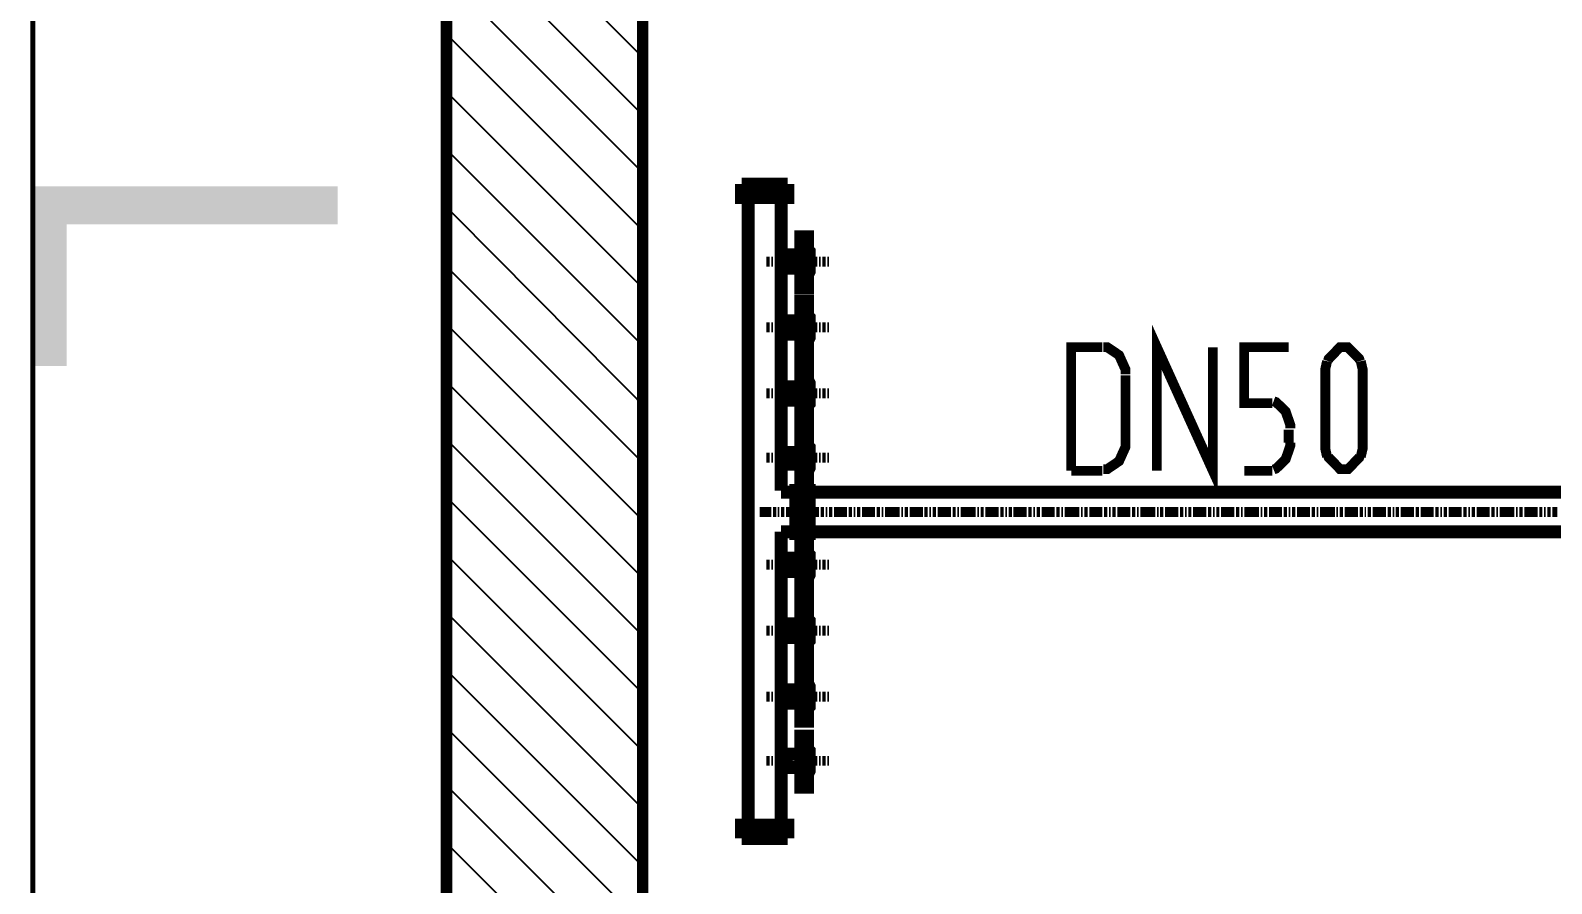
# Model space of a CAD drawing. Extents: x 0.4 to 11.4, y 0.4 to 16.2.
# Drawn here: x 6.347 to 7.885, y 7.86 to 8.723 of the extents above; entities that cross this region are included whole.
import ezdxf

# ---------------------------------------------------------------- set-up
doc = ezdxf.new("R2010")
doc.units = 0
doc.header["$MEASUREMENT"] = 0

msp = doc.modelspace()

# ---------------------------------------------------------------- linework, layer by layer
at = {"color": 0}
for points, const_width in [([(6.34944, 5.21446), (6.34944, 11.8294)], 0.005), ([(6.9661, 5.21446), (6.9661, 11.8294)], 0.01167), ([(6.76779, 5.01611), (6.76779, 11.7078)], 0.01167), ([(6.76779, 8.89442), (6.9661, 8.69612)], 0.00167), ([(6.76779, 8.8361), (6.9661, 8.63781)], 0.00167), ([(6.76779, 8.77778), (6.9661, 8.57943)], 0.00167), ([(6.76779, 8.71946), (6.9661, 8.52111)], 0.00167), ([(6.76779, 8.66114), (6.9661, 8.46278)], 0.00167), ([(6.76779, 8.60275), (6.9661, 8.40446)], 0.00167), ([(6.76779, 8.54443), (6.9661, 8.34446)], 0.00167), ([(6.76779, 8.48443), (6.9661, 8.28614)], 0.00167), ([(6.76779, 8.42611), (6.9661, 8.22775)], 0.00167), ([(7.48611, 8.27778), (7.48611, 8.40278), (7.54275, 8.27778), (7.54275, 8.40278)], 0.01), ([(7.4311, 8.40278), (7.39947, 8.40278), (7.39947, 8.29943), (7.39947, 8.27778)], 0.01), ([(7.45443, 8.37528), (7.45443, 8.38015), (7.44786, 8.39475), (7.43599, 8.40278), (7.43197, 8.40278)], 0.01), ([(7.60275, 8.34614), (7.57443, 8.34614), (7.57443, 8.40278), (7.61947, 8.40278)], 0.01), ([(7.69146, 8.38883), (7.69081, 8.39094), (7.67919, 8.40278), (7.67529, 8.40278), (7.67128, 8.40278), (7.65983, 8.39094), (7.65912, 8.38883)], 0.01), ([(7.65826, 8.38867), (7.65647, 8.38081), (7.65647, 8.29981), (7.65826, 8.29189)], 0.01), ([(7.69228, 8.29189), (7.69412, 8.29981), (7.69412, 8.38081), (7.69228, 8.38867)], 0.01), ([(6.76779, 8.36778), (6.9661, 8.16943)], 0.00167), ([(7.45443, 8.3061), (7.45443, 8.37446)], 0.01), ([(7.6211, 8.32086), (7.6211, 8.324), (7.61632, 8.33783), (7.60667, 8.34722), (7.60417, 8.34814)], 0.01), ([(7.61947, 8.3061), (7.61947, 8.31944)], 0.01), ([(6.76779, 8.30946), (6.9661, 8.11111)], 0.00167), ([(7.43197, 8.27946), (7.43599, 8.27946), (7.44786, 8.28754), (7.45443, 8.30214), (7.45443, 8.30697)], 0.01), ([(7.60417, 8.27908), (7.60667, 8.28006), (7.61632, 8.28944), (7.6211, 8.30328), (7.6211, 8.30638)], 0.01), ([(7.65918, 8.29312), (7.65989, 8.29107), (7.67144, 8.27946), (7.67529, 8.27946), (7.67936, 8.27946), (7.69075, 8.29107), (7.6914, 8.29312)], 0.01), ([(7.39947, 8.27778), (7.4311, 8.27778)], 0.01), ([(7.57443, 8.27778), (7.60275, 8.27778)], 0.01), ([(6.76779, 8.25108), (6.9661, 8.05279)], 0.00167), ([(6.76779, 8.19276), (6.9661, 7.99447)], 0.00167), ([(6.76779, 8.13444), (6.9661, 7.93608)], 0.00167), ([(6.76779, 8.07611), (6.9661, 7.87776)], 0.00167), ([(6.76779, 8.01779), (6.9661, 7.81944)], 0.00167), ([(6.76779, 7.95942), (6.9661, 7.76113)], 0.00167), ([(6.76779, 7.9011), (6.9661, 7.70281)], 0.00167)]:
    msp.add_lwpolyline(points, dxfattribs=dict(at, const_width=const_width))
at = {"color": 173}
for points, const_width in [([(7.11279, 8.56776), (7.06614, 8.56776)], 0.01333), ([(7.11279, 8.56776), (7.11279, 8.55447), (7.06614, 8.55447), (7.06614, 8.56776)], 0.01333), ([(7.07275, 8.25612), (7.07275, 8.55447)], 0.01333), ([(7.10612, 8.25776), (7.10612, 8.55447)], 0.01333), ([(7.13276, 8.50108), (7.13444, 8.49946), (7.13444, 8.47944), (7.13276, 8.47613)], 0.01333), ([(7.09446, 8.48942), (7.09278, 8.48942), (7.0911, 8.48942)], 0.01), ([(7.09776, 8.48942), (7.09614, 8.48942)], 0.01), ([(7.10275, 8.48942), (7.10113, 8.48942), (7.09944, 8.48942)], 0.01), ([(7.10612, 8.48942), (7.10444, 8.48942)], 0.01), ([(7.10612, 8.4961), (7.12608, 8.4961)], 0.01333), ([(7.10612, 8.4961), (7.10612, 8.48281), (7.12608, 8.48281)], 0.01333), ([(7.11279, 8.48942), (7.11111, 8.48942), (7.10943, 8.48942), (7.10781, 8.48942), (7.10612, 8.48942)], 0.01), ([(7.11778, 8.48942), (7.1161, 8.48942), (7.11442, 8.48942), (7.11279, 8.48942)], 0.01), ([(7.12278, 8.48942), (7.1211, 8.48942), (7.11947, 8.48942)], 0.01), ([(7.12608, 8.48942), (7.12446, 8.48942)], 0.01), ([(7.13112, 8.48942), (7.12944, 8.48942), (7.12776, 8.48942)], 0.01), ([(7.13781, 8.48942), (7.13613, 8.48942), (7.13444, 8.48942), (7.13276, 8.48942), (7.13112, 8.48942)], 0.01), ([(7.14279, 8.48942), (7.14111, 8.48942), (7.13943, 8.48942), (7.13781, 8.48942)], 0.01), ([(7.14611, 8.48942), (7.14442, 8.48942)], 0.01), ([(7.1511, 8.48942), (7.14947, 8.48942), (7.14779, 8.48942)], 0.01), ([(7.15446, 8.48942), (7.15278, 8.48942)], 0.01), ([(7.10612, 8.42947), (7.12608, 8.42947)], 0.01333), ([(7.10612, 8.42947), (7.10612, 8.41613), (7.12608, 8.41613)], 0.01333), ([(7.13276, 8.43446), (7.13444, 8.43278), (7.13444, 8.41276), (7.13276, 8.40944)], 0.01333), ([(7.09446, 8.42279), (7.09278, 8.42279), (7.0911, 8.42279)], 0.01), ([(7.09776, 8.42279), (7.09614, 8.42279)], 0.01), ([(7.10275, 8.42279), (7.10113, 8.42279), (7.09944, 8.42279)], 0.01), ([(7.10612, 8.42279), (7.10444, 8.42279)], 0.01), ([(7.11279, 8.42279), (7.11111, 8.42279), (7.10943, 8.42279), (7.10781, 8.42279), (7.10612, 8.42279)], 0.01), ([(7.11778, 8.42279), (7.1161, 8.42279), (7.11442, 8.42279), (7.11279, 8.42279)], 0.01), ([(7.12278, 8.42279), (7.1211, 8.42279), (7.11947, 8.42279)], 0.01), ([(7.12608, 8.42279), (7.12446, 8.42279)], 0.01), ([(7.13112, 8.42279), (7.12944, 8.42279), (7.12776, 8.42279)], 0.01), ([(7.13781, 8.42279), (7.13613, 8.42279), (7.13444, 8.42279), (7.13276, 8.42279), (7.13112, 8.42279)], 0.01), ([(7.14279, 8.42279), (7.14111, 8.42279), (7.13943, 8.42279), (7.13781, 8.42279)], 0.01), ([(7.14611, 8.42279), (7.14442, 8.42279)], 0.01), ([(7.1511, 8.42279), (7.14947, 8.42279), (7.14779, 8.42279)], 0.01), ([(7.15446, 8.42279), (7.15278, 8.42279)], 0.01), ([(7.10612, 8.36279), (7.12608, 8.36279)], 0.01333), ([(7.10612, 8.36279), (7.10612, 8.34944), (7.12608, 8.34944)], 0.01333), ([(7.13276, 8.36947), (7.13444, 8.3661), (7.13444, 8.34614), (7.13276, 8.34446)], 0.01333), ([(7.09446, 8.35612), (7.09278, 8.35612), (7.0911, 8.35612)], 0.01), ([(7.09776, 8.35612), (7.09614, 8.35612)], 0.01), ([(7.10275, 8.35612), (7.10113, 8.35612), (7.09944, 8.35612)], 0.01), ([(7.10612, 8.35612), (7.10444, 8.35612)], 0.01), ([(7.11279, 8.35612), (7.11111, 8.35612), (7.10943, 8.35612), (7.10781, 8.35612), (7.10612, 8.35612)], 0.01), ([(7.11778, 8.35612), (7.1161, 8.35612), (7.11442, 8.35612), (7.11279, 8.35612)], 0.01), ([(7.12278, 8.35612), (7.1211, 8.35612), (7.11947, 8.35612)], 0.01), ([(7.12608, 8.35612), (7.12446, 8.35612)], 0.01), ([(7.13112, 8.35612), (7.12944, 8.35612), (7.12776, 8.35612)], 0.01), ([(7.13781, 8.35612), (7.13613, 8.35612), (7.13444, 8.35612), (7.13276, 8.35612), (7.13112, 8.35612)], 0.01), ([(7.14279, 8.35612), (7.14111, 8.35612), (7.13943, 8.35612), (7.13781, 8.35612)], 0.01), ([(7.14611, 8.35612), (7.14442, 8.35612)], 0.01), ([(7.1511, 8.35612), (7.14947, 8.35612), (7.14779, 8.35612)], 0.01), ([(7.15446, 8.35612), (7.15278, 8.35612)], 0.01), ([(7.07275, 7.91943), (7.07275, 8.32443)], 0.01333), ([(7.13276, 8.30279), (7.13444, 8.30111), (7.13444, 8.28108), (7.13276, 8.27778)], 0.01333), ([(7.09446, 8.29113), (7.09278, 8.29113), (7.0911, 8.29113)], 0.01), ([(7.09776, 8.29113), (7.09614, 8.29113)], 0.01), ([(7.10275, 8.29113), (7.10113, 8.29113), (7.09944, 8.29113)], 0.01), ([(7.10612, 8.29113), (7.10444, 8.29113)], 0.01), ([(7.10612, 8.29611), (7.12608, 8.29611)], 0.01333), ([(7.10612, 8.29611), (7.10612, 8.28444), (7.12608, 8.28444)], 0.01333), ([(7.11279, 8.29113), (7.11111, 8.29113), (7.10943, 8.29113), (7.10781, 8.29113), (7.10612, 8.29113)], 0.01), ([(7.11778, 8.29113), (7.1161, 8.29113), (7.11442, 8.29113), (7.11279, 8.29113)], 0.01), ([(7.12278, 8.29113), (7.1211, 8.29113), (7.11947, 8.29113)], 0.01), ([(7.12608, 8.29113), (7.12446, 8.29113)], 0.01), ([(7.13112, 8.29113), (7.12944, 8.29113), (7.12776, 8.29113)], 0.01), ([(7.13781, 8.29113), (7.13613, 8.29113), (7.13444, 8.29113), (7.13276, 8.29113), (7.13112, 8.29113)], 0.01), ([(7.14279, 8.29113), (7.14111, 8.29113), (7.13943, 8.29113), (7.13781, 8.29113)], 0.01), ([(7.14611, 8.29113), (7.14442, 8.29113)], 0.01), ([(7.1511, 8.29113), (7.14947, 8.29113), (7.14779, 8.29113)], 0.01), ([(7.15446, 8.29113), (7.15278, 8.29113)], 0.01), ([(7.1211, 8.25612), (7.10612, 8.25612)], 0.01333), ([(7.12446, 8.25612), (7.10612, 8.25612)], 0.01333), ([(7.12446, 8.2161), (7.12446, 8.25612)], 0.01333), ([(7.12446, 8.2161), (7.12446, 8.25612)], 0.01333), ([(7.12944, 8.25776), (7.12944, 8.21446)], 0.01333), ([(7.13112, 8.2161), (7.13112, 8.25612)], 0.01333), ([(7.10612, 7.91943), (7.10612, 8.2161)], 0.01333), ([(7.1211, 8.2161), (7.10612, 8.2161)], 0.01333), ([(7.12446, 8.2161), (7.10612, 8.2161)], 0.01333), ([(7.13276, 8.16943), (7.13444, 8.17279), (7.13444, 8.19276), (7.13276, 8.19444)], 0.01333), ([(7.09446, 8.18278), (7.09278, 8.18278), (7.0911, 8.18278)], 0.01), ([(7.09776, 8.18278), (7.09614, 8.18278)], 0.01), ([(7.10275, 8.18278), (7.10113, 8.18278), (7.09944, 8.18278)], 0.01), ([(7.10612, 8.18278), (7.10444, 8.18278)], 0.01), ([(7.10612, 8.17611), (7.10612, 8.18946), (7.12608, 8.18946)], 0.01333), ([(7.11279, 8.18278), (7.11111, 8.18278), (7.10943, 8.18278), (7.10781, 8.18278), (7.10612, 8.18278)], 0.01), ([(7.11778, 8.18278), (7.1161, 8.18278), (7.11442, 8.18278), (7.11279, 8.18278)], 0.01), ([(7.12278, 8.18278), (7.1211, 8.18278), (7.11947, 8.18278)], 0.01), ([(7.12608, 8.18278), (7.12446, 8.18278)], 0.01), ([(7.13112, 8.18278), (7.12944, 8.18278), (7.12776, 8.18278)], 0.01), ([(7.13781, 8.18278), (7.13613, 8.18278), (7.13444, 8.18278), (7.13276, 8.18278), (7.13112, 8.18278)], 0.01), ([(7.14279, 8.18278), (7.14111, 8.18278), (7.13943, 8.18278), (7.13781, 8.18278)], 0.01), ([(7.14611, 8.18278), (7.14442, 8.18278)], 0.01), ([(7.1511, 8.18278), (7.14947, 8.18278), (7.14779, 8.18278)], 0.01), ([(7.15446, 8.18278), (7.15278, 8.18278)], 0.01), ([(7.10612, 8.17611), (7.12608, 8.17611)], 0.01333), ([(7.10612, 8.10943), (7.10612, 8.12278), (7.12608, 8.12278)], 0.01333), ([(7.13276, 8.10444), (7.13444, 8.10612), (7.13444, 8.12608), (7.13276, 8.12776)], 0.01333), ([(7.09446, 8.1161), (7.09278, 8.1161), (7.0911, 8.1161)], 0.01), ([(7.09776, 8.1161), (7.09614, 8.1161)], 0.01), ([(7.10275, 8.1161), (7.10113, 8.1161), (7.09944, 8.1161)], 0.01), ([(7.10612, 8.1161), (7.10444, 8.1161)], 0.01), ([(7.10612, 8.10943), (7.12608, 8.10943)], 0.01333), ([(7.11279, 8.1161), (7.11111, 8.1161), (7.10943, 8.1161), (7.10781, 8.1161), (7.10612, 8.1161)], 0.01), ([(7.11778, 8.1161), (7.1161, 8.1161), (7.11442, 8.1161), (7.11279, 8.1161)], 0.01), ([(7.12278, 8.1161), (7.1211, 8.1161), (7.11947, 8.1161)], 0.01), ([(7.12608, 8.1161), (7.12446, 8.1161)], 0.01), ([(7.13112, 8.1161), (7.12944, 8.1161), (7.12776, 8.1161)], 0.01), ([(7.13781, 8.1161), (7.13613, 8.1161), (7.13444, 8.1161), (7.13276, 8.1161), (7.13112, 8.1161)], 0.01), ([(7.14279, 8.1161), (7.14111, 8.1161), (7.13943, 8.1161), (7.13781, 8.1161)], 0.01), ([(7.14611, 8.1161), (7.14442, 8.1161)], 0.01), ([(7.1511, 8.1161), (7.14947, 8.1161), (7.14779, 8.1161)], 0.01), ([(7.15446, 8.1161), (7.15278, 8.1161)], 0.01), ([(7.10612, 8.04275), (7.10612, 8.0561), (7.12608, 8.0561)], 0.01333), ([(7.13276, 8.03776), (7.13444, 8.03944), (7.13444, 8.05946), (7.13276, 8.06278)], 0.01333), ([(7.09446, 8.04943), (7.09278, 8.04943), (7.0911, 8.04943)], 0.01), ([(7.09776, 8.04943), (7.09614, 8.04943)], 0.01), ([(7.10275, 8.04943), (7.10113, 8.04943), (7.09944, 8.04943)], 0.01), ([(7.10612, 8.04943), (7.10444, 8.04943)], 0.01), ([(7.10612, 8.04275), (7.12608, 8.04275)], 0.01333), ([(7.11279, 8.04943), (7.11111, 8.04943), (7.10943, 8.04943), (7.10781, 8.04943), (7.10612, 8.04943)], 0.01), ([(7.11778, 8.04943), (7.1161, 8.04943), (7.11442, 8.04943), (7.11279, 8.04943)], 0.01), ([(7.12278, 8.04943), (7.1211, 8.04943), (7.11947, 8.04943)], 0.01), ([(7.12608, 8.04943), (7.12446, 8.04943)], 0.01), ([(7.13112, 8.04943), (7.12944, 8.04943), (7.12776, 8.04943)], 0.01), ([(7.13781, 8.04943), (7.13613, 8.04943), (7.13444, 8.04943), (7.13276, 8.04943), (7.13112, 8.04943)], 0.01), ([(7.14279, 8.04943), (7.14111, 8.04943), (7.13943, 8.04943), (7.13781, 8.04943)], 0.01), ([(7.14611, 8.04943), (7.14442, 8.04943)], 0.01), ([(7.1511, 8.04943), (7.14947, 8.04943), (7.14779, 8.04943)], 0.01), ([(7.15446, 8.04943), (7.15278, 8.04943)], 0.01), ([(7.13276, 7.97114), (7.13444, 7.97444), (7.13444, 7.99447), (7.13276, 7.9961)], 0.01333), ([(7.09446, 7.98443), (7.09278, 7.98443), (7.0911, 7.98443)], 0.01), ([(7.09776, 7.98443), (7.09614, 7.98443)], 0.01), ([(7.10275, 7.98443), (7.10113, 7.98443), (7.09944, 7.98443)], 0.01), ([(7.10612, 7.98443), (7.10444, 7.98443)], 0.01), ([(7.10612, 7.97775), (7.10612, 7.9911), (7.12608, 7.9911)], 0.01333), ([(7.10612, 7.97775), (7.12608, 7.97775)], 0.01333), ([(7.11279, 7.98443), (7.11111, 7.98443), (7.10943, 7.98443), (7.10781, 7.98443), (7.10612, 7.98443)], 0.01), ([(7.11778, 7.98443), (7.1161, 7.98443), (7.11442, 7.98443), (7.11279, 7.98443)], 0.01), ([(7.12278, 7.98443), (7.1211, 7.98443), (7.11947, 7.98443)], 0.01), ([(7.12608, 7.98443), (7.12446, 7.98443)], 0.01), ([(7.13112, 7.98443), (7.12944, 7.98443), (7.12776, 7.98443)], 0.01), ([(7.13781, 7.98443), (7.13613, 7.98443), (7.13444, 7.98443), (7.13276, 7.98443), (7.13112, 7.98443)], 0.01), ([(7.14279, 7.98443), (7.14111, 7.98443), (7.13943, 7.98443), (7.13781, 7.98443)], 0.01), ([(7.14611, 7.98443), (7.14442, 7.98443)], 0.01), ([(7.1511, 7.98443), (7.14947, 7.98443), (7.14779, 7.98443)], 0.01), ([(7.15446, 7.98443), (7.15278, 7.98443)], 0.01), ([(7.11279, 7.90608), (7.11279, 7.91943), (7.06614, 7.91943), (7.06614, 7.90608)], 0.01333), ([(7.11279, 7.90608), (7.06614, 7.90608)], 0.01333)]:
    msp.add_lwpolyline(points, dxfattribs=dict(at, const_width=const_width))
for points, const_width in [([(7.12608, 8.51443), (7.12608, 8.46278), (7.13276, 8.46278), (7.13276, 8.51443), (7.12608, 8.51443)], 0.01333), ([(7.08946, 8.48942), (7.08946, 8.48942)], 0.01), ([(7.10612, 8.48942), (7.10612, 8.48942)], 0.01), ([(7.11279, 8.48942), (7.11279, 8.48942)], 0.01), ([(7.13112, 8.48942), (7.13112, 8.48942)], 0.01), ([(7.13781, 8.48942), (7.13781, 8.48942)], 0.01), ([(7.15446, 8.48942), (7.15446, 8.48942)], 0.01), ([(7.12608, 8.44943), (7.12608, 8.39611), (7.13276, 8.39611), (7.13276, 8.44943), (7.12608, 8.44943)], 0.01333), ([(7.08946, 8.42279), (7.08946, 8.42279)], 0.01), ([(7.10612, 8.42279), (7.10612, 8.42279)], 0.01), ([(7.11279, 8.42279), (7.11279, 8.42279)], 0.01), ([(7.13112, 8.42279), (7.13112, 8.42279)], 0.01), ([(7.13781, 8.42279), (7.13781, 8.42279)], 0.01), ([(7.15446, 8.42279), (7.15446, 8.42279)], 0.01), ([(7.12608, 8.38276), (7.12608, 8.32943), (7.13276, 8.32943), (7.13276, 8.38276), (7.12608, 8.38276)], 0.01333), ([(7.08946, 8.35612), (7.08946, 8.35612)], 0.01), ([(7.10612, 8.35612), (7.10612, 8.35612)], 0.01), ([(7.11279, 8.35612), (7.11279, 8.35612)], 0.01), ([(7.13112, 8.35612), (7.13112, 8.35612)], 0.01), ([(7.13781, 8.35612), (7.13781, 8.35612)], 0.01), ([(7.15446, 8.35612), (7.15446, 8.35612)], 0.01), ([(7.12608, 8.31614), (7.12608, 8.26443), (7.13276, 8.26443), (7.13276, 8.31614), (7.12608, 8.31614)], 0.01333), ([(7.08946, 8.29113), (7.08946, 8.29113)], 0.01), ([(7.10612, 8.29113), (7.10612, 8.29113)], 0.01), ([(7.11279, 8.29113), (7.11279, 8.29113)], 0.01), ([(7.13112, 8.29113), (7.13112, 8.29113)], 0.01), ([(7.13781, 8.29113), (7.13781, 8.29113)], 0.01), ([(7.15446, 8.29113), (7.15446, 8.29113)], 0.01), ([(7.13444, 8.21446), (7.13444, 8.25776), (7.1211, 8.25776), (7.1211, 8.21446), (7.13444, 8.21446)], 0.01333), ([(7.12608, 8.15608), (7.12608, 8.20779), (7.13276, 8.20779), (7.13276, 8.15608), (7.12608, 8.15608)], 0.01333), ([(7.08946, 8.18278), (7.08946, 8.18278)], 0.01), ([(7.10612, 8.18278), (7.10612, 8.18278)], 0.01), ([(7.11279, 8.18278), (7.11279, 8.18278)], 0.01), ([(7.13112, 8.18278), (7.13112, 8.18278)], 0.01), ([(7.13781, 8.18278), (7.13781, 8.18278)], 0.01), ([(7.15446, 8.18278), (7.15446, 8.18278)], 0.01), ([(7.12608, 8.08946), (7.12608, 8.14279), (7.13276, 8.14279), (7.13276, 8.08946), (7.12608, 8.08946)], 0.01333), ([(7.08946, 8.1161), (7.08946, 8.1161)], 0.01), ([(7.10612, 8.1161), (7.10612, 8.1161)], 0.01), ([(7.11279, 8.1161), (7.11279, 8.1161)], 0.01), ([(7.13112, 8.1161), (7.13112, 8.1161)], 0.01), ([(7.13781, 8.1161), (7.13781, 8.1161)], 0.01), ([(7.15446, 8.1161), (7.15446, 8.1161)], 0.01), ([(7.12608, 8.02447), (7.12608, 8.07611), (7.13276, 8.07611), (7.13276, 8.02447), (7.12608, 8.02447)], 0.01333), ([(7.08946, 8.04943), (7.08946, 8.04943)], 0.01), ([(7.10612, 8.04943), (7.10612, 8.04943)], 0.01), ([(7.11279, 8.04943), (7.11279, 8.04943)], 0.01), ([(7.13112, 8.04943), (7.13112, 8.04943)], 0.01), ([(7.13781, 8.04943), (7.13781, 8.04943)], 0.01), ([(7.15446, 8.04943), (7.15446, 8.04943)], 0.01), ([(7.12608, 7.95779), (7.12608, 8.00944), (7.13276, 8.00944), (7.13276, 7.95779), (7.12608, 7.95779)], 0.01333), ([(7.08946, 7.98443), (7.08946, 7.98443)], 0.01), ([(7.10612, 7.98443), (7.10612, 7.98443)], 0.01), ([(7.11279, 7.98443), (7.11279, 7.98443)], 0.01), ([(7.13112, 7.98443), (7.13112, 7.98443)], 0.01), ([(7.13781, 7.98443), (7.13781, 7.98443)], 0.01), ([(7.15446, 7.98443), (7.15446, 7.98443)], 0.01)]:
    msp.add_lwpolyline(points, close=True, dxfattribs=dict(at, const_width=const_width))
at = {"color": 142}
for points, const_width in [([(9.29943, 8.25612), (7.12446, 8.25612)], 0.01333), ([(7.08442, 8.23611), (7.0861, 8.23611), (7.08778, 8.23611), (7.08946, 8.23611), (7.0911, 8.23611)], 0.01), ([(7.0911, 8.23611), (7.09278, 8.23611), (7.09446, 8.23611), (7.09614, 8.23611)], 0.01), ([(7.09776, 8.23611), (7.09944, 8.23611), (7.10113, 8.23611)], 0.01), ([(7.10275, 8.23611), (7.10444, 8.23611)], 0.01), ([(7.10612, 8.23611), (7.10781, 8.23611), (7.10943, 8.23611)], 0.01), ([(7.11111, 8.23611), (7.11279, 8.23611), (7.11442, 8.23611), (7.1161, 8.23611)], 0.01), ([(7.1161, 8.23611), (7.11778, 8.23611), (7.11947, 8.23611), (7.1211, 8.23611)], 0.01), ([(7.12278, 8.23611), (7.12446, 8.23611)], 0.01), ([(7.12608, 8.23611), (7.12776, 8.23611), (7.12944, 8.23611)], 0.01), ([(7.13112, 8.23611), (7.13276, 8.23611), (7.13444, 8.23611), (7.13613, 8.23611)], 0.01), ([(7.13613, 8.23611), (7.13781, 8.23611), (7.13943, 8.23611), (7.14111, 8.23611), (7.14279, 8.23611)], 0.01), ([(7.14279, 8.23611), (7.14442, 8.23611)], 0.01), ([(7.14611, 8.23611), (7.14779, 8.23611), (7.14947, 8.23611)], 0.01), ([(7.1511, 8.23611), (7.15278, 8.23611)], 0.01), ([(7.15446, 8.23611), (7.15608, 8.23611), (7.15776, 8.23611)], 0.01), ([(7.15944, 8.23611), (7.16114, 8.23611), (7.16276, 8.23611), (7.16444, 8.23611)], 0.01), ([(7.16444, 8.23611), (7.16613, 8.23611), (7.16775, 8.23611), (7.16943, 8.23611), (7.17111, 8.23611)], 0.01), ([(7.17111, 8.23611), (7.17279, 8.23611)], 0.01), ([(7.17443, 8.23611), (7.17611, 8.23611), (7.17779, 8.23611)], 0.01), ([(7.17947, 8.23611), (7.1811, 8.23611)], 0.01), ([(7.18278, 8.23611), (7.18446, 8.23611), (7.18608, 8.23611)], 0.01), ([(7.18778, 8.23611), (7.18946, 8.23611), (7.19114, 8.23611), (7.19276, 8.23611)], 0.01), ([(7.19276, 8.23611), (7.19444, 8.23611), (7.19612, 8.23611), (7.19775, 8.23611), (7.19943, 8.23611)], 0.01), ([(7.19943, 8.23611), (7.20111, 8.23611)], 0.01), ([(7.20281, 8.23611), (7.20443, 8.23611), (7.20611, 8.23611)], 0.01), ([(7.20779, 8.23611), (7.20942, 8.23611)], 0.01), ([(7.2111, 8.23611), (7.21278, 8.23611), (7.21446, 8.23611), (7.2161, 8.23611)], 0.01), ([(7.2161, 8.23611), (7.21778, 8.23611), (7.21946, 8.23611), (7.22114, 8.23611), (7.22276, 8.23611)], 0.01), ([(7.22276, 8.23611), (7.22444, 8.23611), (7.22613, 8.23611)], 0.01), ([(7.22775, 8.23611), (7.22944, 8.23611)], 0.01), ([(7.23112, 8.23611), (7.23281, 8.23611), (7.23443, 8.23611)], 0.01), ([(7.23611, 8.23611), (7.23779, 8.23611), (7.23942, 8.23611), (7.2411, 8.23611)], 0.01), ([(7.2411, 8.23611), (7.24278, 8.23611), (7.24447, 8.23611), (7.2461, 8.23611), (7.24778, 8.23611)], 0.01), ([(7.24778, 8.23611), (7.24946, 8.23611)], 0.01), ([(7.25108, 8.23611), (7.25276, 8.23611), (7.25444, 8.23611)], 0.01), ([(7.25612, 8.23611), (7.25776, 8.23611)], 0.01), ([(7.25944, 8.23611), (7.26113, 8.23611), (7.26281, 8.23611)], 0.01), ([(7.26443, 8.23611), (7.26611, 8.23611), (7.26779, 8.23611), (7.26942, 8.23611)], 0.01), ([(7.26942, 8.23611), (7.27111, 8.23611), (7.27279, 8.23611), (7.27447, 8.23611), (7.2761, 8.23611)], 0.01), ([(7.2761, 8.23611), (7.27778, 8.23611)], 0.01), ([(7.27946, 8.23611), (7.28108, 8.23611), (7.28276, 8.23611)], 0.01), ([(7.28444, 8.23611), (7.28614, 8.23611)], 0.01), ([(7.28776, 8.23611), (7.28944, 8.23611), (7.29113, 8.23611), (7.29275, 8.23611)], 0.01), ([(7.29275, 8.23611), (7.29443, 8.23611), (7.29611, 8.23611), (7.29779, 8.23611), (7.29943, 8.23611)], 0.01), ([(7.29943, 8.23611), (7.30111, 8.23611), (7.30279, 8.23611)], 0.01), ([(7.30447, 8.23611), (7.3061, 8.23611)], 0.01), ([(7.30778, 8.23611), (7.30946, 8.23611), (7.31108, 8.23611)], 0.01), ([(7.31278, 8.23611), (7.31446, 8.23611), (7.31614, 8.23611), (7.31776, 8.23611)], 0.01), ([(7.31776, 8.23611), (7.31944, 8.23611), (7.32112, 8.23611), (7.32275, 8.23611), (7.32443, 8.23611)], 0.01), ([(7.32443, 8.23611), (7.32611, 8.23611)], 0.01), ([(7.32781, 8.23611), (7.32943, 8.23611), (7.33111, 8.23611)], 0.01), ([(7.33279, 8.23611), (7.33442, 8.23611)], 0.01), ([(7.3361, 8.23611), (7.33778, 8.23611), (7.33946, 8.23611)], 0.01), ([(7.3411, 8.23611), (7.34278, 8.23611), (7.34446, 8.23611), (7.34614, 8.23611)], 0.01), ([(7.34614, 8.23611), (7.34776, 8.23611), (7.34944, 8.23611), (7.35113, 8.23611), (7.35275, 8.23611)], 0.01), ([(7.35275, 8.23611), (7.35444, 8.23611)], 0.01), ([(7.35612, 8.23611), (7.35781, 8.23611), (7.35943, 8.23611)], 0.01), ([(7.36111, 8.23611), (7.36279, 8.23611)], 0.01), ([(7.36442, 8.23611), (7.3661, 8.23611), (7.36778, 8.23611)], 0.01), ([(7.36947, 8.23611), (7.3711, 8.23611), (7.37278, 8.23611), (7.37446, 8.23611)], 0.01), ([(7.37446, 8.23611), (7.37608, 8.23611), (7.37776, 8.23611), (7.37944, 8.23611), (7.38112, 8.23611)], 0.01), ([(7.38112, 8.23611), (7.38276, 8.23611)], 0.01), ([(7.38444, 8.23611), (7.38613, 8.23611), (7.38781, 8.23611)], 0.01), ([(7.38943, 8.23611), (7.39111, 8.23611)], 0.01), ([(7.39279, 8.23611), (7.39442, 8.23611), (7.39611, 8.23611), (7.39779, 8.23611)], 0.01), ([(7.39779, 8.23611), (7.39947, 8.23611), (7.4011, 8.23611), (7.40278, 8.23611), (7.40446, 8.23611)], 0.01), ([(7.40446, 8.23611), (7.40608, 8.23611), (7.40776, 8.23611)], 0.01), ([(7.40944, 8.23611), (7.41114, 8.23611)], 0.01), ([(7.41276, 8.23611), (7.41444, 8.23611), (7.41613, 8.23611)], 0.01), ([(7.41775, 8.23611), (7.41943, 8.23611), (7.42111, 8.23611), (7.42279, 8.23611)], 0.01), ([(7.42279, 8.23611), (7.42443, 8.23611), (7.42611, 8.23611), (7.42779, 8.23611), (7.42947, 8.23611)], 0.01), ([(7.42947, 8.23611), (7.4311, 8.23611)], 0.01), ([(7.43278, 8.23611), (7.43446, 8.23611), (7.43608, 8.23611)], 0.01), ([(7.43778, 8.23611), (7.43946, 8.23611)], 0.01), ([(7.44114, 8.23611), (7.44276, 8.23611), (7.44444, 8.23611)], 0.01), ([(7.44612, 8.23611), (7.44775, 8.23611), (7.44943, 8.23611), (7.45111, 8.23611)], 0.01), ([(7.45111, 8.23611), (7.45281, 8.23611), (7.45443, 8.23611), (7.45611, 8.23611), (7.45779, 8.23611)], 0.01), ([(7.45779, 8.23611), (7.45942, 8.23611)], 0.01), ([(7.4611, 8.23611), (7.46278, 8.23611), (7.46446, 8.23611)], 0.01), ([(7.4661, 8.23611), (7.46778, 8.23611)], 0.01), ([(7.46946, 8.23611), (7.47114, 8.23611), (7.47276, 8.23611), (7.47444, 8.23611)], 0.01), ([(7.47444, 8.23611), (7.47613, 8.23611), (7.47775, 8.23611), (7.47944, 8.23611), (7.48112, 8.23611)], 0.01), ([(7.48112, 8.23611), (7.48281, 8.23611), (7.48443, 8.23611)], 0.01), ([(7.48611, 8.23611), (7.48779, 8.23611)], 0.01), ([(7.48942, 8.23611), (7.4911, 8.23611), (7.49278, 8.23611)], 0.01), ([(7.49447, 8.23611), (7.4961, 8.23611), (7.49778, 8.23611), (7.49946, 8.23611)], 0.01), ([(7.49946, 8.23611), (7.50108, 8.23611), (7.50276, 8.23611), (7.50444, 8.23611), (7.50612, 8.23611)], 0.01), ([(7.50612, 8.23611), (7.50776, 8.23611)], 0.01), ([(7.50944, 8.23611), (7.51113, 8.23611), (7.51281, 8.23611)], 0.01), ([(7.51443, 8.23611), (7.51611, 8.23611)], 0.01), ([(7.51779, 8.23611), (7.51942, 8.23611), (7.52111, 8.23611)], 0.01), ([(7.52279, 8.23611), (7.52447, 8.23611), (7.5261, 8.23611), (7.52778, 8.23611)], 0.01), ([(7.52778, 8.23611), (7.52946, 8.23611), (7.53108, 8.23611), (7.53276, 8.23611), (7.53444, 8.23611)], 0.01), ([(7.53444, 8.23611), (7.53614, 8.23611)], 0.01), ([(7.53776, 8.23611), (7.53944, 8.23611), (7.54113, 8.23611)], 0.01), ([(7.54275, 8.23611), (7.54443, 8.23611)], 0.01), ([(7.54611, 8.23611), (7.54779, 8.23611), (7.54943, 8.23611)], 0.01), ([(7.55111, 8.23611), (7.55279, 8.23611), (7.55447, 8.23611), (7.5561, 8.23611)], 0.01), ([(7.5561, 8.23611), (7.55778, 8.23611), (7.55946, 8.23611), (7.56108, 8.23611), (7.56278, 8.23611)], 0.01), ([(7.56278, 8.23611), (7.56446, 8.23611)], 0.01), ([(7.56614, 8.23611), (7.56776, 8.23611), (7.56944, 8.23611)], 0.01), ([(7.57112, 8.23611), (7.57275, 8.23611)], 0.01), ([(7.57443, 8.23611), (7.57611, 8.23611), (7.57781, 8.23611), (7.57943, 8.23611)], 0.01), ([(7.57943, 8.23611), (7.58111, 8.23611), (7.58279, 8.23611), (7.58442, 8.23611), (7.5861, 8.23611)], 0.01), ([(7.5861, 8.23611), (7.58778, 8.23611), (7.58946, 8.23611)], 0.01), ([(7.5911, 8.23611), (7.59278, 8.23611)], 0.01), ([(7.59446, 8.23611), (7.59614, 8.23611), (7.59776, 8.23611)], 0.01), ([(7.59944, 8.23611), (7.60113, 8.23611), (7.60275, 8.23611), (7.60444, 8.23611)], 0.01), ([(7.60444, 8.23611), (7.60612, 8.23611), (7.60781, 8.23611), (7.60943, 8.23611), (7.61111, 8.23611)], 0.01), ([(7.61111, 8.23611), (7.61279, 8.23611)], 0.01), ([(7.61442, 8.23611), (7.6161, 8.23611), (7.61778, 8.23611)], 0.01), ([(7.61947, 8.23611), (7.6211, 8.23611)], 0.01), ([(7.62278, 8.23611), (7.62446, 8.23611), (7.62608, 8.23611)], 0.01), ([(7.62776, 8.23611), (7.62944, 8.23611), (7.63112, 8.23611), (7.63276, 8.23611)], 0.01), ([(7.63276, 8.23611), (7.63444, 8.23611), (7.63613, 8.23611), (7.63781, 8.23611), (7.63943, 8.23611)], 0.01), ([(7.63943, 8.23611), (7.64111, 8.23611)], 0.01), ([(7.64279, 8.23611), (7.64442, 8.23611), (7.64611, 8.23611)], 0.01), ([(7.64779, 8.23611), (7.64947, 8.23611)], 0.01), ([(7.6511, 8.23611), (7.65278, 8.23611), (7.65446, 8.23611), (7.65608, 8.23611)], 0.01), ([(7.65608, 8.23611), (7.65776, 8.23611), (7.65944, 8.23611), (7.66114, 8.23611), (7.66276, 8.23611)], 0.01), ([(7.66276, 8.23611), (7.66444, 8.23611), (7.66613, 8.23611)], 0.01), ([(7.66775, 8.23611), (7.66943, 8.23611)], 0.01), ([(7.67111, 8.23611), (7.67279, 8.23611), (7.67443, 8.23611)], 0.01), ([(7.67611, 8.23611), (7.67779, 8.23611), (7.67947, 8.23611), (7.6811, 8.23611)], 0.01), ([(7.6811, 8.23611), (7.68278, 8.23611), (7.68446, 8.23611), (7.68608, 8.23611), (7.68778, 8.23611)], 0.01), ([(7.68778, 8.23611), (7.68946, 8.23611)], 0.01), ([(7.69114, 8.23611), (7.69276, 8.23611), (7.69444, 8.23611)], 0.01), ([(7.69612, 8.23611), (7.69775, 8.23611)], 0.01), ([(7.69943, 8.23611), (7.70111, 8.23611), (7.70281, 8.23611)], 0.01), ([(7.70443, 8.23611), (7.70611, 8.23611), (7.70779, 8.23611), (7.70942, 8.23611)], 0.01), ([(7.70942, 8.23611), (7.7111, 8.23611), (7.71278, 8.23611), (7.71446, 8.23611), (7.7161, 8.23611)], 0.01), ([(7.7161, 8.23611), (7.71778, 8.23611)], 0.01), ([(7.71946, 8.23611), (7.72114, 8.23611), (7.72276, 8.23611)], 0.01), ([(7.72444, 8.23611), (7.72613, 8.23611)], 0.01), ([(7.72775, 8.23611), (7.72944, 8.23611), (7.73112, 8.23611)], 0.01), ([(7.73281, 8.23611), (7.73443, 8.23611), (7.73611, 8.23611), (7.73779, 8.23611)], 0.01), ([(7.73779, 8.23611), (7.73942, 8.23611), (7.7411, 8.23611), (7.74278, 8.23611), (7.74447, 8.23611)], 0.01), ([(7.74447, 8.23611), (7.7461, 8.23611)], 0.01), ([(7.74778, 8.23611), (7.74946, 8.23611), (7.75108, 8.23611)], 0.01), ([(7.75276, 8.23611), (7.75444, 8.23611), (7.75612, 8.23611), (7.75776, 8.23611)], 0.01), ([(7.75776, 8.23611), (7.75944, 8.23611), (7.76113, 8.23611), (7.76281, 8.23611), (7.76443, 8.23611)], 0.01), ([(7.76443, 8.23611), (7.76611, 8.23611)], 0.01), ([(7.76779, 8.23611), (7.76942, 8.23611), (7.77111, 8.23611)], 0.01), ([(7.77279, 8.23611), (7.77447, 8.23611)], 0.01), ([(7.7761, 8.23611), (7.77778, 8.23611), (7.77946, 8.23611)], 0.01), ([(7.78108, 8.23611), (7.78276, 8.23611), (7.78444, 8.23611), (7.78614, 8.23611)], 0.01), ([(7.78614, 8.23611), (7.78776, 8.23611), (7.78944, 8.23611), (7.79113, 8.23611), (7.79275, 8.23611)], 0.01), ([(7.79275, 8.23611), (7.79443, 8.23611)], 0.01), ([(7.79611, 8.23611), (7.79779, 8.23611), (7.79943, 8.23611)], 0.01), ([(7.80111, 8.23611), (7.80279, 8.23611)], 0.01), ([(7.80447, 8.23611), (7.8061, 8.23611), (7.80778, 8.23611)], 0.01), ([(7.80946, 8.23611), (7.81108, 8.23611), (7.81278, 8.23611), (7.81446, 8.23611)], 0.01), ([(7.81446, 8.23611), (7.81614, 8.23611), (7.81776, 8.23611), (7.81944, 8.23611), (7.82112, 8.23611)], 0.01), ([(7.82112, 8.23611), (7.82275, 8.23611)], 0.01), ([(7.82443, 8.23611), (7.82611, 8.23611), (7.82781, 8.23611)], 0.01), ([(7.82943, 8.23611), (7.83111, 8.23611)], 0.01), ([(7.83279, 8.23611), (7.83442, 8.23611), (7.8361, 8.23611), (7.83778, 8.23611)], 0.01), ([(7.83778, 8.23611), (7.83946, 8.23611), (7.8411, 8.23611), (7.84278, 8.23611), (7.84446, 8.23611)], 0.01), ([(7.84446, 8.23611), (7.84614, 8.23611), (7.84776, 8.23611)], 0.01), ([(7.84944, 8.23611), (7.85113, 8.23611)], 0.01), ([(7.85275, 8.23611), (7.85444, 8.23611), (7.85612, 8.23611)], 0.01), ([(7.85781, 8.23611), (7.85943, 8.23611), (7.86111, 8.23611), (7.86279, 8.23611)], 0.01), ([(7.86279, 8.23611), (7.86442, 8.23611), (7.8661, 8.23611), (7.86778, 8.23611), (7.86947, 8.23611)], 0.01), ([(7.86947, 8.23611), (7.8711, 8.23611)], 0.01), ([(7.87278, 8.23611), (7.87446, 8.23611), (7.87608, 8.23611)], 0.01), ([(7.87776, 8.23611), (7.87944, 8.23611)], 0.01), ([(7.88112, 8.23611), (7.88276, 8.23611), (7.88444, 8.23611)], 0.01), ([(7.88613, 8.23611), (7.88781, 8.23611), (7.88943, 8.23611), (7.89111, 8.23611)], 0.01), ([(9.29943, 8.2161), (7.12446, 8.2161)], 0.01333)]:
    msp.add_lwpolyline(points, dxfattribs=dict(at, const_width=const_width))
at = {"color": 142, "const_width": 0.01}
for points in [[(7.08442, 8.23611), (7.08442, 8.23611)], [(7.0911, 8.23611), (7.0911, 8.23611)], [(7.1161, 8.23611), (7.1161, 8.23611)], [(7.13613, 8.23611), (7.13613, 8.23611)], [(7.14279, 8.23611), (7.14279, 8.23611)], [(7.16444, 8.23611), (7.16444, 8.23611)], [(7.17111, 8.23611), (7.17111, 8.23611)], [(7.19276, 8.23611), (7.19276, 8.23611)], [(7.19943, 8.23611), (7.19943, 8.23611)], [(7.2161, 8.23611), (7.2161, 8.23611)], [(7.22276, 8.23611), (7.22276, 8.23611)], [(7.2411, 8.23611), (7.2411, 8.23611)], [(7.24778, 8.23611), (7.24778, 8.23611)], [(7.26942, 8.23611), (7.26942, 8.23611)], [(7.2761, 8.23611), (7.2761, 8.23611)], [(7.29275, 8.23611), (7.29275, 8.23611)], [(7.29943, 8.23611), (7.29943, 8.23611)], [(7.31776, 8.23611), (7.31776, 8.23611)], [(7.32443, 8.23611), (7.32443, 8.23611)], [(7.34614, 8.23611), (7.34614, 8.23611)], [(7.35275, 8.23611), (7.35275, 8.23611)], [(7.37446, 8.23611), (7.37446, 8.23611)], [(7.38112, 8.23611), (7.38112, 8.23611)], [(7.39779, 8.23611), (7.39779, 8.23611)], [(7.40446, 8.23611), (7.40446, 8.23611)], [(7.42279, 8.23611), (7.42279, 8.23611)], [(7.42947, 8.23611), (7.42947, 8.23611)], [(7.45111, 8.23611), (7.45111, 8.23611)], [(7.45779, 8.23611), (7.45779, 8.23611)], [(7.47444, 8.23611), (7.47444, 8.23611)], [(7.48112, 8.23611), (7.48112, 8.23611)], [(7.49946, 8.23611), (7.49946, 8.23611)], [(7.50612, 8.23611), (7.50612, 8.23611)], [(7.52778, 8.23611), (7.52778, 8.23611)], [(7.53444, 8.23611), (7.53444, 8.23611)], [(7.5561, 8.23611), (7.5561, 8.23611)], [(7.56278, 8.23611), (7.56278, 8.23611)], [(7.57943, 8.23611), (7.57943, 8.23611)], [(7.5861, 8.23611), (7.5861, 8.23611)], [(7.60444, 8.23611), (7.60444, 8.23611)], [(7.61111, 8.23611), (7.61111, 8.23611)], [(7.63276, 8.23611), (7.63276, 8.23611)], [(7.63943, 8.23611), (7.63943, 8.23611)], [(7.65608, 8.23611), (7.65608, 8.23611)], [(7.66276, 8.23611), (7.66276, 8.23611)], [(7.6811, 8.23611), (7.6811, 8.23611)], [(7.68778, 8.23611), (7.68778, 8.23611)], [(7.70942, 8.23611), (7.70942, 8.23611)], [(7.7161, 8.23611), (7.7161, 8.23611)], [(7.73779, 8.23611), (7.73779, 8.23611)], [(7.74447, 8.23611), (7.74447, 8.23611)], [(7.75776, 8.23611), (7.75776, 8.23611)], [(7.76443, 8.23611), (7.76443, 8.23611)], [(7.78614, 8.23611), (7.78614, 8.23611)], [(7.79275, 8.23611), (7.79275, 8.23611)], [(7.81446, 8.23611), (7.81446, 8.23611)], [(7.82112, 8.23611), (7.82112, 8.23611)], [(7.83778, 8.23611), (7.83778, 8.23611)], [(7.84446, 8.23611), (7.84446, 8.23611)], [(7.86279, 8.23611), (7.86279, 8.23611)], [(7.86947, 8.23611), (7.86947, 8.23611)]]:
    msp.add_lwpolyline(points, close=True, dxfattribs=at)

# ---------------------------------------------------------------- texts
at = {"color": 0}
msp.add_text('L', height=0.30833, rotation=270, dxfattribs=at).set_placement((6.34944, 8.59944))

doc.saveas('drawing.dxf')
